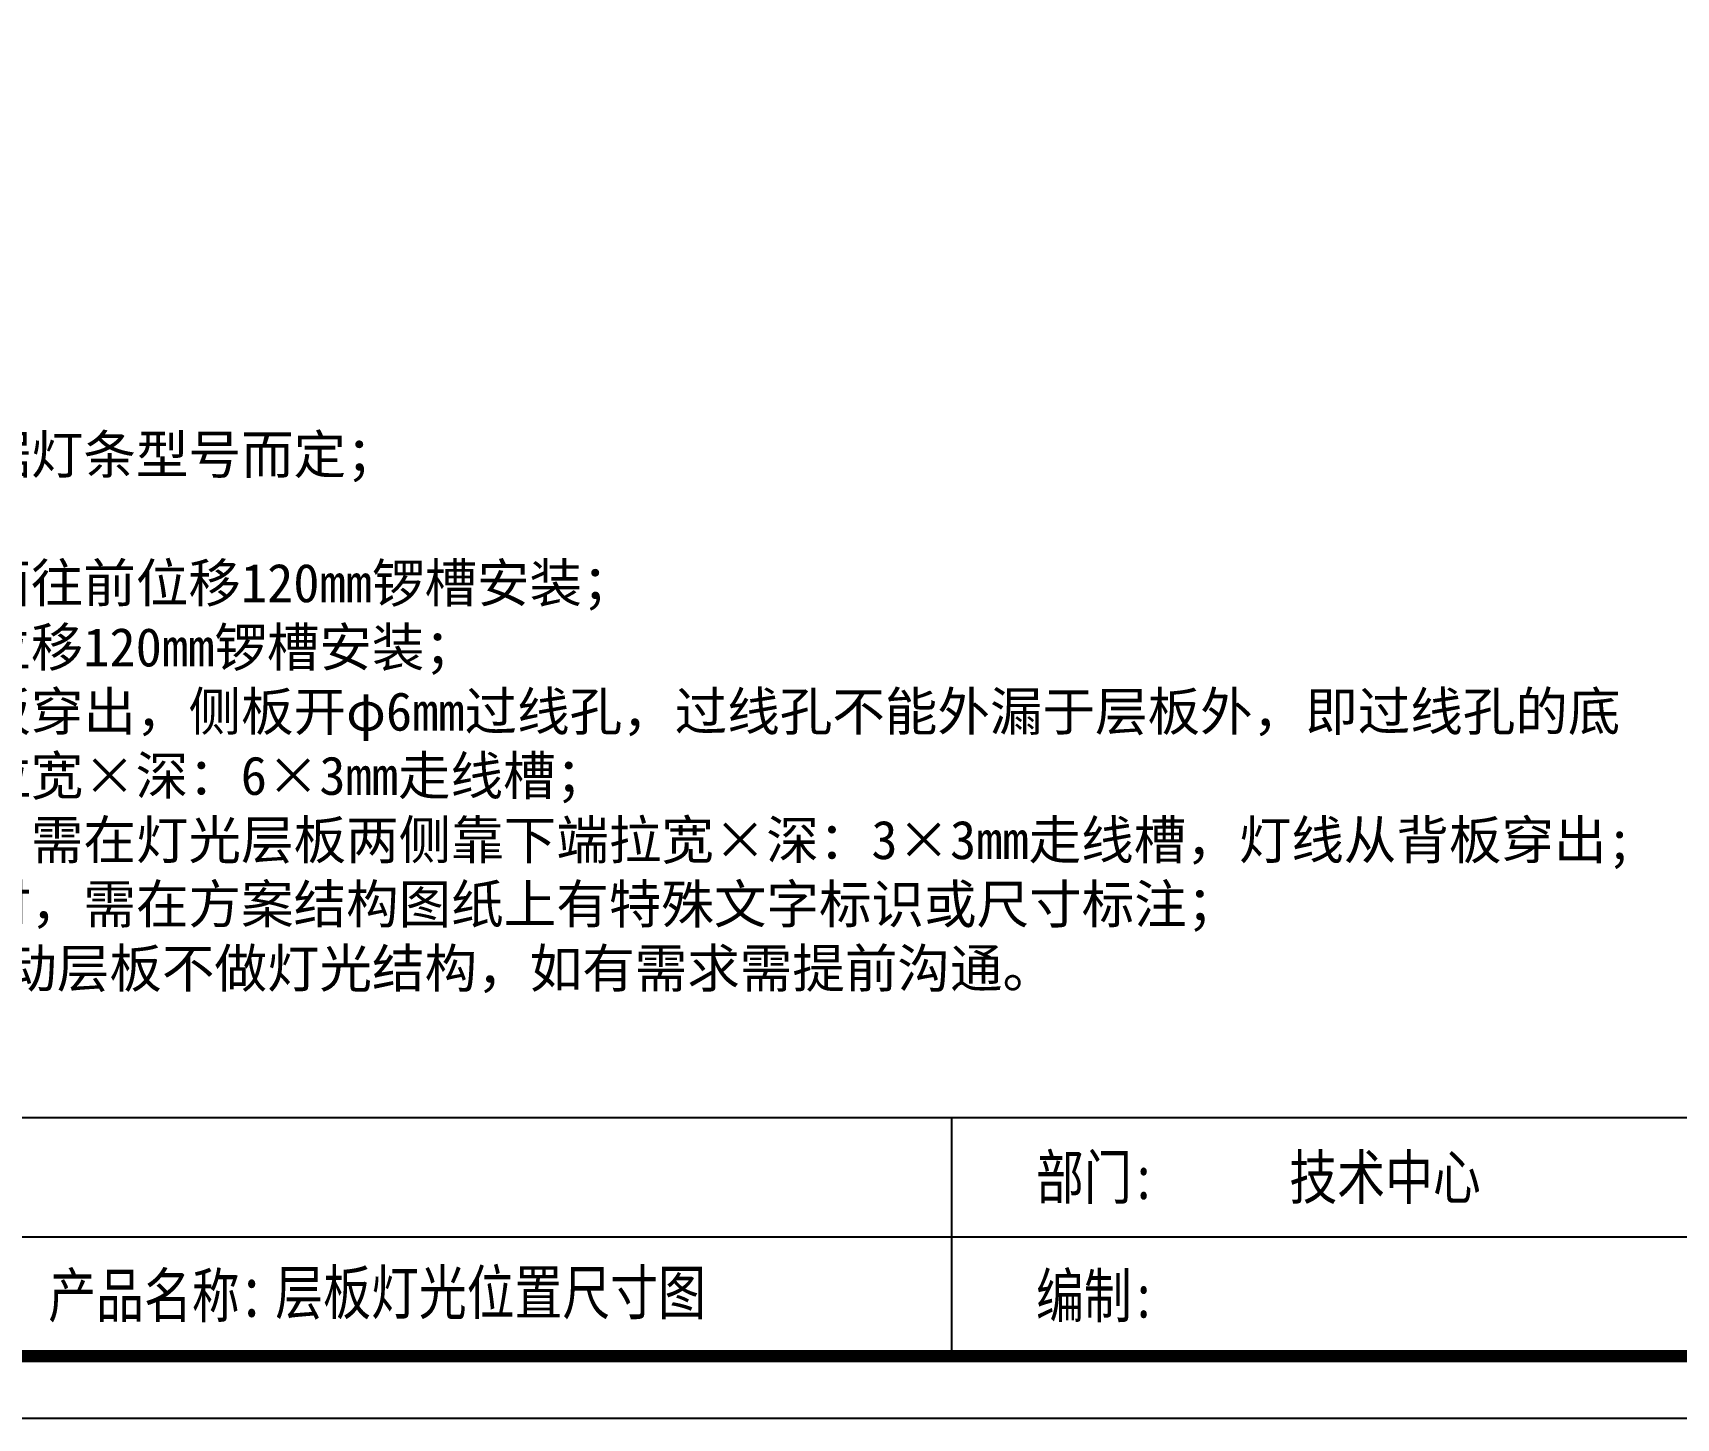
# Model space of a CAD drawing. Header units: millimetres. Extents: x 0 to 1097966, y -63096 to 223085.
# Drawn here: x 338169.1 to 338347.9, y -57266.7 to -57116 of the extents above; entities that cross this region are included whole.
import ezdxf

# ---------------------------------------------------------------- set-up
doc = ezdxf.new("R2010")
doc.units = ezdxf.units.MM
doc.layers.add('DZ-文字说明', color=1, linetype='Continuous')
doc.styles.add('DZ-宋体2.5', font='', dxfattribs={"width": 0.8, "height": 2.5})
doc.styles.add('宋体', font='')
doc.styles.get('DZ-宋体2.5').set_extended_font_data('SimSun')
doc.styles.get('宋体').set_extended_font_data('SimSun')

msp = doc.modelspace()

# ---------------------------------------------------------------- linework, layer by layer
msp.add_lwpolyline([(337985.218, -57266.703), (338552.218, -57266.703), (338552.218, -56865.753), (337985.218, -56865.753)], close=True)
at = {"const_width": 1.35}
msp.add_lwpolyline([(337991.968, -57259.953), (338545.468, -57259.953), (338545.468, -56872.503), (337991.968, -56872.503)], close=True, dxfattribs=at)
at = {"layer": 'DZ-文字说明', "color": 7}
for p, q in [((338269.083, -57259.953), (338269.083, -57233.975)), ((338081.299, -57246.964), (338545.468, -57246.964))]:
    msp.add_line(p, q, dxfattribs=at)
msp.add_lwpolyline([(337991.968, -57233.975), (338545.468, -57233.975), (338545.468, -57259.953), (337991.968, -57259.953)], close=True, dxfattribs=at)

# ---------------------------------------------------------------- texts
at = {"style": 'DZ-宋体2.5', "width": 0.8}
for s, p in [('部门:', (338278.26, -57242.87)), ('产品名称：', (338170.757, -57255.736)), ('编制:', (338278.26, -57255.767))]:
    msp.add_text(s, height=4.7732, dxfattribs=at).set_placement(p)
at = {"insert": (338011.614, -57183.265), "char_height": 4.19232, "width": 369.85571, "attachment_point": 4, "style": '宋体'}
msp.add_mtext('\\P工艺标准：{\\H1.41352x; }\\P1、嵌入式柜体灯条分直射和斜射两种出光效果，灯槽尺寸根据灯条型号而定；\\P2、默认灯条的位置：\\P   直射灯条，靠后安装，靠后以背板为基准，从背板前见光面往前位移120mm锣槽安装；\\P   斜射灯条，靠前安装，以层板见光正面端面为基准，往后位移120mm锣槽安装；{\\H1.45383x; }\\P3、灯光层板侧边为单元柜侧板、且侧板不见光时，灯线从侧板穿出，侧板开φ6mm过线孔，过线孔不能外漏于层板外，即过线孔的底\\P   部需高于层板底面；侧板外侧从最底条灯线位置垂直向上拉宽×深：6×3mm走线槽；\\P4、灯光层板两侧均见光时、或灯光层板两侧为柜内中竖板时，需在灯光层板两侧靠下端拉宽×深：3×3mm走线槽，灯线从背板穿出; \\P5、灯条安装位置，如因方案设计或场景要求有其他位置要求时，需在方案结构图纸上有特殊文字标识或尺寸标注；\\P6、灯光层板默认为固定层板，灯条长度按层板宽度W-1mm；活动层板不做灯光结构，如有需求需提前沟通。', dxfattribs=at)
at = {"color": 2, "style": 'DZ-宋体2.5', "width": 0.8}
for tag, p in [('技术中心', (338305.834, -57242.87)), ('层板灯光位置尺寸图', (338195.463, -57255.414))]:
    msp.add_attdef(tag, p, '', height=4.773, dxfattribs=at)

doc.saveas('drawing.dxf')
